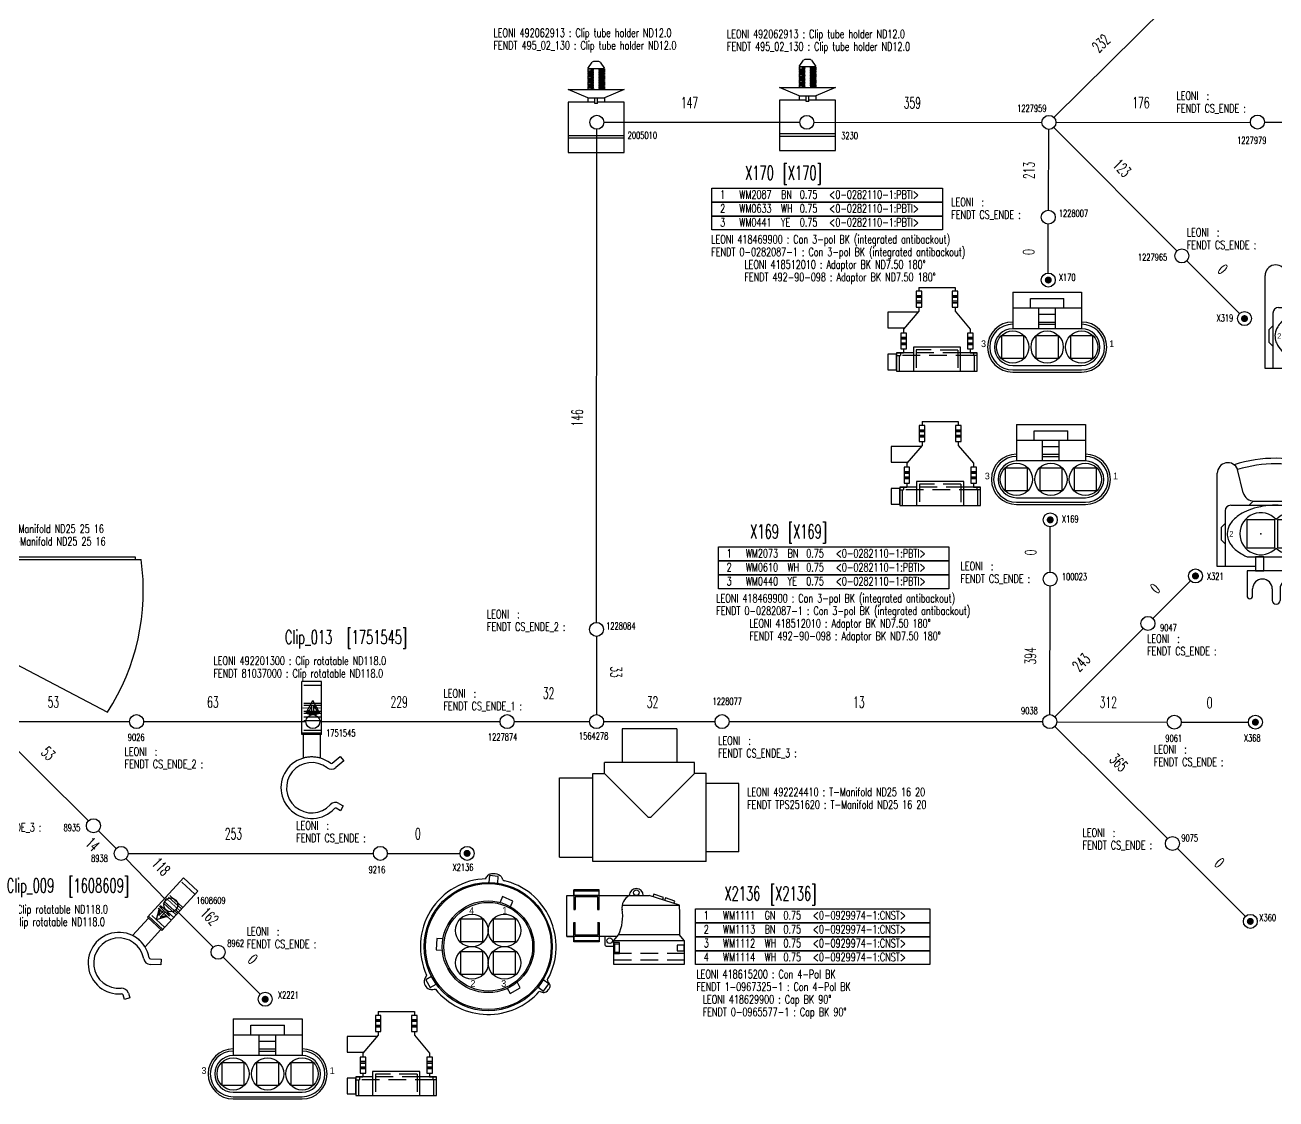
# Model space of a CAD drawing. Header units: millimetres. Extents: x -1 to 4489, y 0 to 1364.
# Drawn here: x 3757.2 to 4204.3, y 606.6 to 990.5 of the extents above; entities that cross this region are included whole.
import ezdxf

# ---------------------------------------------------------------- set-up
doc = ezdxf.new("R2010")
doc.units = ezdxf.units.MM
doc.linetypes.add('DOT', pattern=[0.25, 0, -0.25])
doc.linetypes.add('HIDDEN', pattern=[9.525, 6.35, -3.175])
for name, color, linetype in [('A_ACHSEN', 7, 'Continuous'), ('DEFAULT_2', 8, 'HIDDEN'), ('LAYER_0', 7, 'Continuous'), ('SELECTION', 7, 'Continuous'), ('SYMBOLS', 7, 'Continuous')]:
    doc.layers.add(name, color=color, linetype=linetype)
doc.styles.add('HS-BUNDLE-DIMENSION', font='ROMANS.SHX', dxfattribs={"width": 0.6, "height": 4})
doc.styles.add('HS-COMP-DESCRIPTION', font='ROMANS.SHX', dxfattribs={"width": 0.6, "height": 5})
doc.styles.add('HS-NODE', font='ROMANS.SHX', dxfattribs={"width": 0.7, "height": 2.5})
doc.styles.add('HS-PART-NO', font='ROMANS.SHX', dxfattribs={"width": 0.7, "height": 3})
doc.styles.add('HS-WIRE', font='ROMANS.SHX', dxfattribs={"width": 0.7, "height": 3})
doc.linetypes.add('NW_11_FHW_OPEN', pattern='A,0.0001,["=",Standard,S=0.4,R=0,X=0,Y=-0.2],-0.0001,["[]",Standard,S=0.3,R=0,X=-0.05,Y=-0.15],-0.2', length=0.2002)
doc.linetypes.add('NW_15_FHW_OPEN', pattern='A,0.0001,["=",Standard,S=0.4,R=0,X=0,Y=-0.2],-0.0001,["[]",Standard,S=0.3,R=0,X=-0.05,Y=-0.15],-0.2', length=0.2002)
doc.linetypes.add('NW_19_FHW_OPEN', pattern='A,0.0001,["=",Standard,S=0.4,R=0,X=0,Y=-0.2],-0.0001,["[]",Standard,S=0.3,R=0,X=-0.05,Y=-0.15],-0.2', length=0.2002)
doc.linetypes.add('NW_6_FHW_OPEN', pattern='A,0.0001,["=",Standard,S=0.4,R=0,X=0,Y=-0.2],-0.0001,["[]",Standard,S=0.3,R=0,X=-0.05,Y=-0.15],-0.2', length=0.2002)
doc.linetypes.add('NW_8_5_FHW_OPEN', pattern='A,0.0001,["=",Standard,S=0.4,R=0,X=0,Y=-0.2],-0.0001,["[]",Standard,S=0.3,R=0,X=-0.05,Y=-0.15],-0.2', length=0.2002)

# ---------------------------------------------------------------- blocks, each defined once
blk = doc.blocks.new('SYMBOL265')
at = {"color": 7}
for points in [[(-20.354, 23.703), (-20.354, -7.7)], [(-20.354, 23.703), (20.05, 23.703)], [(20.05, 23.703), (20.05, -7.7)], [(-32.054, 20.203), (-32.054, -4.2)], [(-32.054, 20.203), (-20.354, 20.203)], [(32.05, 22.203), (20.05, 22.203)], [(32.05, 22.203), (32.05, -6.201)], [(-0.86, 7.603), (-16.254, -7.7)], [(0.55, 7.603), (15.95, -7.7)], [(-32.054, -4.2), (-20.354, -4.2)], [(-20.354, -7.7), (-16.254, -7.7)], [(-16.254, -7.7), (-16.254, -11.7)], [(20.05, -7.7), (15.95, -7.7)], [(15.95, -7.7), (15.95, -11.7)], [(32.05, -6.201), (20.05, -6.201)], [(-16.254, -11.7), (15.95, -11.7)], [(-9.9, -23.7), (-9.9, -11.7)], [(9.6, -23.7), (9.6, -11.7)], [(-9.9, -23.7), (9.6, -23.7)]]:
    blk.add_lwpolyline(points, dxfattribs=at)
blk.add_arc((-0.15, 6.893), 1, 45.197, 134.8, dxfattribs=at)
blk = doc.blocks.new('492224410')
at = {"layer": 'SELECTION', "color": 7}
blk.add_blockref('SYMBOL265', (0.09, -8.08), dxfattribs=at)
blk = doc.blocks.new('492062913')
at = {"layer": 'SYMBOLS', "color": 7}
for points in [[(6.74, 28.11), (4.73, 27.96), (4.73, 27.69), (6.73, 27.89)], [(6.74, 27.65), (4.73, 27.51), (4.73, 27.24), (6.73, 27.44)], [(4.74, 28.71), (6.34, 31)], [(4.74, 28.71), (10.74, 28.71)], [(6.74, 28.57), (4.74, 28.42), (4.74, 28.15), (6.74, 28.35)], [(6.74, 27.2), (4.74, 27.05), (4.74, 26.78), (6.74, 26.98)], [(6.74, 28.57), (6.76, 28.71)], [(8.73, 31.21), (6.75, 31.21)], [(8.73, 28.57), (8.72, 28.71)], [(8.73, 28.57), (10.74, 28.42), (10.74, 28.15), (8.74, 28.35)], [(8.73, 27.2), (10.74, 27.05), (10.74, 26.78), (8.74, 26.98)], [(8.74, 28.11), (10.74, 27.96), (10.74, 27.69), (8.74, 27.89)], [(8.74, 27.65), (10.74, 27.51), (10.74, 27.24), (8.74, 27.44)], [(9.14, 31), (10.74, 28.71)], [(6.74, 26.74), (4.73, 26.6), (4.73, 26.32), (6.73, 26.52)], [(6.74, 26.29), (4.73, 26.14), (4.73, 25.87), (6.73, 26.07)], [(6.74, 25.39), (4.73, 25.24), (4.73, 24.97), (6.73, 25.17)], [(6.74, 24.93), (4.73, 24.79), (4.73, 24.52), (6.73, 24.72)], [(6.74, 24.02), (4.73, 23.88), (4.73, 23.6), (6.73, 23.8)], [(6.74, 23.57), (4.73, 23.42), (4.73, 23.15), (6.73, 23.35)], [(6.74, 22.69), (4.73, 22.54), (4.73, 22.27), (6.73, 22.47)], [(6.74, 25.85), (4.74, 25.7), (4.74, 25.43), (6.74, 25.63)], [(6.74, 24.48), (4.74, 24.33), (4.74, 24.06), (6.74, 24.26)], [(6.74, 23.14), (4.74, 23), (4.74, 22.72), (6.74, 22.92)], [(8.73, 25.85), (10.74, 25.7), (10.74, 25.43), (8.74, 25.63)], [(8.73, 24.48), (10.74, 24.33), (10.74, 24.06), (8.74, 24.26)], [(8.73, 23.14), (10.74, 23), (10.74, 22.72), (8.74, 22.92)], [(8.74, 26.74), (10.74, 26.6), (10.74, 26.32), (8.74, 26.52)], [(8.74, 26.29), (10.74, 26.14), (10.74, 25.87), (8.74, 26.07)], [(8.74, 25.39), (10.74, 25.24), (10.74, 24.97), (8.74, 25.17)], [(8.74, 24.93), (10.74, 24.79), (10.74, 24.52), (8.74, 24.72)], [(8.74, 24.02), (10.74, 23.88), (10.74, 23.6), (8.74, 23.8)], [(8.74, 23.57), (10.74, 23.42), (10.74, 23.15), (8.74, 23.35)], [(8.74, 22.69), (10.74, 22.54), (10.74, 22.27), (8.74, 22.47)], [(4.74, 18.21), (-2.26, 21.21), (17.74, 21.21), (10.74, 18.2)], [(6.74, 22.23), (4.73, 22.09), (4.73, 21.81), (6.73, 22.01)], [(6.74, 21.77), (4.74, 21.63), (4.74, 21.36), (6.74, 21.56)], [(4.74, 18.21), (4.74, 16.69)], [(4.74, 18.21), (10.74, 18.21)], [(6.74, 21.56), (6.74, 21.21)], [(8.24, 16.2), (8.24, 16.19), (7.24, 16.19), (7.24, 18.21)], [(8.24, 16.2), (8.24, 18.21)], [(8.73, 21.77), (10.74, 21.63), (10.74, 21.36), (8.74, 21.56)], [(8.74, 22.23), (10.74, 22.09), (10.74, 21.81), (8.74, 22.01)], [(8.74, 21.56), (8.74, 21.21)], [(10.74, 18.2), (10.74, 16.69)], [(7.24, 16.68), (-2.26, 16.68), (-2.26, -1.32), (17.74, -1.32), (17.74, 16.68), (8.24, 16.68)], [(-2.26, 4.77), (17.74, 4.77)], [(-2.26, 3.87), (17.74, 3.87)]]:
    blk.add_lwpolyline(points, dxfattribs=at)
for centre, radius, start, end in [((6.75, 30.71), 0.5, 90, 144.89), ((6.69, 27.77), 0.125, 288.84, 71.246), ((6.69, 27.32), 0.125, 288.84, 71.246), ((6.7, 28.23), 0.125, 288.84, 71.246), ((6.7, 26.86), 0.125, 288.84, 71.246), ((8.78, 28.23), 0.125, 108.75, 251.16), ((8.78, 27.77), 0.125, 108.75, 251.16), ((8.78, 27.32), 0.125, 108.75, 251.16), ((8.78, 26.86), 0.125, 108.75, 251.16), ((8.73, 30.71), 0.5, 34.903, 90), ((6.69, 26.41), 0.125, 288.84, 71.246), ((6.69, 25.95), 0.125, 288.84, 71.246), ((6.69, 25.05), 0.125, 288.84, 71.246), ((6.69, 24.6), 0.125, 288.84, 71.246), ((6.69, 23.69), 0.125, 288.84, 71.246), ((6.69, 23.23), 0.125, 288.84, 71.246), ((6.69, 22.35), 0.125, 288.84, 71.246), ((6.7, 25.51), 0.125, 288.84, 71.246), ((6.7, 24.14), 0.125, 288.84, 71.246), ((6.7, 22.81), 0.125, 288.84, 71.246), ((8.78, 26.41), 0.125, 108.75, 251.16), ((8.78, 25.95), 0.125, 108.75, 251.16), ((8.78, 25.51), 0.125, 108.75, 251.16), ((8.78, 25.05), 0.125, 108.75, 251.16), ((8.78, 24.6), 0.125, 108.75, 251.16), ((8.78, 24.14), 0.125, 108.75, 251.16), ((8.78, 23.69), 0.125, 108.75, 251.16), ((8.78, 23.23), 0.125, 108.75, 251.16), ((8.78, 22.81), 0.125, 108.75, 251.16), ((8.78, 22.35), 0.125, 108.75, 251.16), ((6.69, 21.89), 0.125, 288.84, 71.246), ((8.78, 21.89), 0.125, 108.75, 251.16)]:
    blk.add_arc(centre, radius, start, end, dxfattribs=at)
blk = doc.blocks.new('492228900A', base_point=(79.165, 101.64))
at = {"layer": 'LAYER_0', "color": 7}
for points in [[(61.799, 97.389), (51.299, 97.389), (51.299, 128.39), (53.449, 128.39)], [(53.449, 128.39), (53.449, 129.39), (116.45, 129.39), (116.45, 128.39)], [(53.449, 128.39), (116.45, 128.39)], [(116.45, 128.39), (118.6, 128.39)], [(61.799, 97.389), (106.6, 73.889)]]:
    blk.add_lwpolyline(points, dxfattribs=at)
blk.add_arc((38.97, 117.35), 80.39, 327.27, 7.8916, dxfattribs=at)
blk = doc.blocks.new('492228900')
at = {"layer": 'SYMBOLS', "color": 0}
blk.add_blockref('492228900A', (90.029, 82.973), dxfattribs=at)
blk = doc.blocks.new('418469900')
at = {"layer": 'LAYER_0', "color": 7}
for points in [[(-12.21, 28.55), (12.43, 28.55)], [(-12.21, 28.55), (-12.21, 15.47)], [(12.43, 28.55), (12.43, 15.47)], [(-12.21, 22.91), (12.43, 22.91)], [(-5.89, 22.91), (-5.89, 26.3)], [(-5.89, 26.3), (6.11, 26.3)], [(-2.85, 15.47), (-2.85, 22.91)], [(3.07, 15.47), (3.07, 22.91)], [(6.11, 22.91), (6.11, 26.3)], [(-2.85, 20.65), (3.07, 20.65)], [(12.43, 15.47), (-12.21, 15.47)], [(-2.85, 17.87), (3.07, 17.87)], [(-2.85, 17.07), (3.07, 17.07)], [(-16.21, 4.91), (-8.21, 4.91), (-8.21, 12.91), (-16.21, 12.91), (-16.21, 4.91)], [(-3.89, 4.91), (4.11, 4.91), (4.11, 12.91), (-3.89, 12.91), (-3.89, 4.91)], [(8.43, 4.91), (16.43, 4.91), (16.43, 12.91), (8.43, 12.91), (8.43, 4.91)], [(-12.21, 2.35), (12.43, 2.35)], [(-12.21, 0.75), (12.43, 0.75)], [(-12.21, -0.05), (12.43, -0.05)]]:
    blk.add_lwpolyline(points, dxfattribs=at)
for centre in [(-12.21, 8.91), (0.11, 8.91), (12.43, 8.91)]:
    blk.add_circle(centre, 5.76, dxfattribs=at)
for centre, radius, start, end in [((-12.21, 8.91), 8.96, 90, 180), ((-12.21, 8.91), 8.16, 90, 180), ((-12.21, 8.91), 6.56, 90, 180), ((12.43, 8.91), 8.96, 0, 90), ((12.43, 8.91), 8.16, 0, 90), ((12.43, 8.91), 6.56, 0, 90), ((-12.21, 8.91), 8.96, 180, 270), ((-12.21, 8.91), 8.16, 180, 270), ((-12.21, 8.91), 6.56, 180, 270), ((12.43, 8.91), 6.56, 270, 0), ((12.43, 8.91), 8.16, 270, 0), ((12.43, 8.91), 8.96, 270, 0)]:
    blk.add_arc(centre, radius, start, end, dxfattribs=at)
for s, p in [('3', (-23.52, 8.9)), ('1', (22.29, 8.9))]:
    blk.add_text(s, height=2.4, dxfattribs=at).set_placement(p)
blk = doc.blocks.new('418615200')
at = {"layer": 'LAYER_0', "color": 7}
for points in [[(-0.53, 48.41), (-0.24, 48.69), (0, 49.06), (0.26, 49.39), (0.52, 49.71), (0.81, 50), (1.19, 50.13), (1.47, 50.22), (1.77, 50.27), (2.07, 50.29), (2.38, 50.31), (2.69, 50.29), (2.99, 50.24), (3.61, 50.14), (4.21, 49.92), (4.72, 49.61), (4.89, 49.51), (5.03, 49.35), (5.14, 49.18), (5.25, 49), (5.34, 48.8), (5.44, 48.6), (5.53, 48.41), (5.62, 48.21), (5.74, 48.04), (5.86, 47.87), (6, 47.73), (6.18, 47.63)], [(0.93, 49.53), (0.72, 47.13), (3.9, 46.85), (4.11, 49.25), (0.93, 49.53)], [(8.51, 38.43), (9.35, 40.4), (5.55, 42.01), (4.72, 40.04)], [(-9.39, 25.97), (-1.39, 25.97), (-1.39, 33.97), (-9.39, 33.97), (-9.39, 25.97)], [(2.29, 25.94), (10.29, 25.94), (10.29, 33.94), (2.29, 33.94), (2.29, 25.94)], [(-15.71, 26.99), (-17.83, 27.1), (-18.05, 22.99), (-15.91, 22.88)], [(-9.37, 14.34), (-1.38, 14.34), (-1.38, 22.34), (-9.37, 22.34), (-9.37, 14.34)], [(2.23, 14.32), (10.23, 14.32), (10.23, 22.32), (2.23, 22.32), (2.23, 14.32)], [(-21.53, 13.99), (-21.67, 13.6), (-21.9, 13.23), (-22.09, 12.84), (-22.28, 12.46), (-22.43, 12.08), (-22.4, 11.66), (-22.37, 11.2), (-22.23, 10.71), (-22, 10.28), (-21.77, 9.84), (-21.45, 9.46), (-21.06, 9.2), (-20.87, 9.07), (-20.66, 8.99), (-20.44, 8.94), (-20.22, 8.9), (-19.98, 8.88), (-19.75, 8.88), (-19.27, 8.88), (-18.78, 8.93), (-18.32, 8.91)], [(-19.73, 13.46), (-21.82, 12.26), (-20.23, 9.5), (-18.14, 10.7), (-19.73, 13.46)], [(7.3, 9.31), (8.34, 7.44), (11.94, 9.44), (10.91, 11.31)], [(18.32, 9.64), (20.29, 8.26), (22.12, 10.87), (20.14, 12.25), (18.32, 9.64)], [(18.71, 8.17), (19.07, 8.11), (19.43, 7.97), (19.78, 7.87), (20.14, 7.77), (20.49, 7.71), (20.82, 7.83), (21.26, 7.99), (21.66, 8.3), (21.98, 8.67), (22.3, 9.04), (22.53, 9.49), (22.63, 9.94), (22.68, 10.17), (22.62, 10.41), (22.51, 10.65), (22.4, 10.89), (22.24, 11.12), (22.1, 11.36), (21.95, 11.59), (21.82, 11.82), (21.76, 12.04), (21.69, 12.26), (21.7, 12.46), (21.85, 12.65)]]:
    blk.add_lwpolyline(points, dxfattribs=at)
for centre, radius in [((0.5, 24.15), 22.9), ((0.55, 24.2), 22.49), ((0.45, 24.1), 16.39), ((0.52, 24.1), 15.86), ((-5.38, 29.91), 5.83), ((6.33, 29.92), 5.83), ((-5.31, 18.34), 5.83), ((6.31, 18.31), 5.83)]:
    blk.add_circle(centre, radius, dxfattribs=at)
for centre, radius, start, end in [((0.48, 24.18), 24.24, 91.571, 204.83), ((0.55, 24.17), 24.22, 331.52, 77.384), ((0.53, 24.11), 24.21, 218.82, 318.78)]:
    blk.add_arc(centre, radius, start, end, dxfattribs=at)
for s, p in [('4', (-6.31, 35.85)), ('1', (5.51, 35.94)), ('2', (-5.86, 9.79)), ('3', (5.15, 9.75))]:
    blk.add_text(s, height=2.4, dxfattribs=at).set_placement(p)
blk = doc.blocks.new('TIMERS2_9', base_point=(260.21, 41.255))
at = {"layer": 'LAYER_0', "color": 7}
for points in [[(248.46, 55.054), (246.4, 63.327)], [(271.96, 55.054), (274.13, 63.751)], [(252.81, 28.694), (239.17, 28.694), (239.17, 61.974)], [(281.25, 61.974), (281.25, 28.694), (267.61, 28.694)], [(277.71, 40.358), (277.67, 41.007), (277.57, 41.634), (277.41, 42.236), (277.19, 42.814), (276.93, 43.365), (276.62, 43.891), (276.28, 44.389), (275.91, 44.862), (275.51, 45.309), (275.09, 45.73), (274.64, 46.126), (274.18, 46.498), (273.71, 46.847), (273.23, 47.174), (272.74, 47.478), (272.25, 47.761), (271.76, 48.025), (270.75, 48.504), (269.75, 48.912), (268.78, 49.256), (267.83, 49.545), (266.91, 49.785), (266.03, 49.981), (265.2, 50.14), (264.4, 50.267), (263.64, 50.366), (262.21, 50.497), (260.94, 50.555), (259.83, 50.561), (258.85, 50.533), (258.01, 50.483), (256.54, 50.336), (255.45, 50.179), (254.65, 50.035), (253.47, 49.777), (252.33, 49.471), (251.35, 49.16), (250.44, 48.824), (249.59, 48.469), (248.8, 48.097), (248.08, 47.712), (247.41, 47.317), (246.8, 46.914), (246.25, 46.507), (245.74, 46.098), (245.29, 45.687), (244.88, 45.278), (244.52, 44.872), (244.2, 44.469), (243.91, 44.072), (243.67, 43.681), (243.45, 43.297), (243.27, 42.92), (243.12, 42.552), (243, 42.192), (242.9, 41.842), (242.77, 41.157), (242.71, 40.512), (242.73, 39.907), (242.8, 39.341), (242.91, 38.813), (243.06, 38.322), (243.24, 37.866), (243.44, 37.443), (243.66, 37.052), (243.88, 36.689), (244.12, 36.355), (244.61, 35.741), (245.09, 35.22), (245.56, 34.779), (246, 34.405), (246.41, 34.087), (247.17, 33.553), (247.78, 33.174), (248.26, 32.901), (249.02, 32.514), (249.81, 32.152)], [(243.98, 50.564), (276.43, 50.564)], [(252.02, 52.022), (250.56, 50.564)], [(252.02, 52.022), (268.08, 52.022)], [(268.4, 52.022), (269.85, 50.564)], [(241.98, 48.564), (241.98, 28.694)], [(249.71, 35.358), (259.71, 35.358), (259.71, 45.358), (249.71, 45.358), (249.71, 35.358)], [(260.71, 35.358), (270.71, 35.358), (270.71, 45.358), (260.71, 45.358), (260.71, 35.358)], [(278.43, 48.564), (278.43, 28.694)], [(241.98, 44.003), (240.53, 42.545), (240.53, 38.171), (241.98, 36.713)], [(270.61, 32.152), (271.41, 32.52), (272.09, 32.864), (272.65, 33.181), (273.12, 33.47), (273.9, 34.001), (274.44, 34.42), (274.82, 34.743), (275.35, 35.244), (275.83, 35.763), (276.26, 36.302), (276.6, 36.786), (276.86, 37.216), (277.05, 37.598), (277.21, 37.936), (277.42, 38.534), (277.55, 38.987), (277.67, 39.671), (277.71, 40.358)], [(278.43, 36.713), (279.89, 38.171), (279.89, 42.545), (278.43, 44.003)], [(249.81, 32.152), (270.61, 32.152)], [(252.81, 27.152), (255.81, 27.152), (255.81, 32.152), (252.81, 32.152), (252.81, 27.152)], [(264.61, 27.152), (267.61, 27.152), (267.61, 32.152), (264.61, 32.152), (264.61, 27.152)], [(270.61, 18.152), (270.61, 27.152), (249.81, 27.152), (249.81, 18.152)], [(251.81, 18.152), (251.81, 20.652)], [(258.81, 20.652), (258.81, 16.555)], [(261.61, 20.652), (261.61, 16.555)], [(268.61, 18.152), (268.61, 20.652)]]:
    blk.add_lwpolyline(points, dxfattribs=at)
for centre, radius, start, end in [((260.21, 17.358), 50, 72.375, 107.5), ((242.95, 61.974), 3.784, 21.344, 180), ((260.21, 17.358), 48, 73.375, 106.72), ((277.47, 61.974), 3.784, 0, 152), ((252.34, 56.022), 4, 194, 270), ((268.08, 56.022), 4, 270, 346), ((243.98, 48.564), 2, 90, 180), ((276.43, 48.564), 2, 0, 90), ((254.71, 40.358), 7.5, 42.844, 317.16), ((265.71, 40.358), 7.5, 222.84, 137.16), ((255.31, 20.652), 3.5, 0, 180), ((265.11, 20.652), 3.5, 0, 180), ((250.81, 18.152), 1, 180, 0), ((269.61, 18.152), 1, 180, 0), ((260.21, 16.555), 1.403, 180, 0)]:
    blk.add_arc(centre, radius, start, end, dxfattribs=at)
for p in [(254.71, 40.358), (265.71, 40.358)]:
    blk.add_point(p, dxfattribs=at)
at = {"layer": 'LAYER_0', "color": 7, "width": 0.83324}
for s, p in [('2', (243.49, 39.358)), ('1', (275.49, 39.358))]:
    blk.add_text(s, height=2, dxfattribs=at).set_placement(p)
blk = doc.blocks.new('418496900')
at = {"layer": 'LAYER_0', "color": 7}
blk.add_blockref('TIMERS2_9', (5.5, 5.897), dxfattribs=at)
blk = doc.blocks.new('418512010')
at = {"layer": 'LAYER_0', "color": 7}
for points in [[(131.32, 145.17), (131.32, 147.67)], [(131.32, 124.8), (131.32, 118.83), (137.9, 118.83), (137.9, 147.67), (131.32, 147.67), (131.32, 141.68)], [(137.9, 146.67), (137.9, 147.67)], [(116.4, 139.72), (122.82, 145.17)], [(122.82, 145.17), (124.22, 145.17)], [(124.22, 144.17), (129.92, 144.17), (129.92, 146.17), (124.22, 146.17), (124.22, 144.17)], [(124.22, 144.17), (125.84, 144.17), (125.84, 146.17), (124.22, 146.17), (124.22, 144.17)], [(125.84, 144.17), (126.34, 144.17), (126.34, 146.17), (125.84, 146.17), (125.84, 144.17)], [(127.8, 144.17), (128.3, 144.17), (128.3, 146.17), (127.8, 146.17), (127.8, 144.17)], [(128.3, 144.17), (129.92, 144.17), (129.92, 146.17), (128.3, 146.17), (128.3, 144.17)], [(129.92, 145.17), (131.32, 145.17)], [(107.9, 126.78), (107.9, 139.72)], [(107.9, 139.72), (109.3, 139.72)], [(109.3, 138.72), (115, 138.72), (115, 140.72), (109.3, 140.72), (109.3, 138.72)], [(109.3, 138.72), (110.92, 138.72), (110.92, 140.72), (109.3, 140.72), (109.3, 138.72)], [(110.92, 138.72), (111.42, 138.72), (111.42, 140.72), (110.92, 140.72), (110.92, 138.72)], [(112.88, 138.72), (113.38, 138.72), (113.38, 140.72), (112.88, 140.72), (112.88, 138.72)], [(113.38, 138.72), (115, 138.72), (115, 140.72), (113.38, 140.72), (113.38, 138.72)], [(115, 139.72), (116.4, 139.72)], [(129.3, 124.81), (137.9, 124.81), (137.9, 141.69), (129.3, 141.69), (129.3, 124.81)], [(107.9, 126.78), (109.3, 126.78)], [(109.3, 125.78), (115, 125.78), (115, 127.78), (109.3, 127.78), (109.3, 125.78)], [(109.3, 125.78), (110.92, 125.78), (110.92, 127.78), (109.3, 127.78), (109.3, 125.78)], [(110.92, 125.78), (111.42, 125.78), (111.42, 127.78), (110.92, 127.78), (110.92, 125.78)], [(112.88, 125.78), (113.38, 125.78), (113.38, 127.78), (112.88, 127.78), (112.88, 125.78)], [(113.38, 125.78), (115, 125.78), (115, 127.78), (113.38, 127.78), (113.38, 125.78)], [(115, 126.78), (116.4, 126.78)], [(116.4, 126.78), (122.82, 121.33)], [(116.81, 126.43), (116.81, 115.68)], [(122.41, 115.68), (122.41, 121.68)], [(122.82, 121.33), (124.22, 121.33)], [(124.22, 120.33), (129.92, 120.33), (129.92, 122.33), (124.22, 122.33), (124.22, 120.33)], [(124.22, 120.33), (125.84, 120.33), (125.84, 122.33), (124.22, 122.33), (124.22, 120.33)], [(125.84, 120.33), (126.34, 120.33), (126.34, 122.33), (125.84, 122.33), (125.84, 120.33)], [(127.8, 120.33), (128.3, 120.33), (128.3, 122.33), (127.8, 122.33), (127.8, 120.33)], [(128.3, 120.33), (129.92, 120.33), (129.92, 122.33), (128.3, 122.33), (128.3, 120.33)], [(129.92, 121.33), (131.32, 121.33)], [(131.32, 118.83), (131.32, 121.33)], [(137.4, 115.68), (137.4, 118.83), (131.8, 118.83), (131.8, 115.68)], [(137.9, 118.83), (137.9, 119.83)], [(116.81, 115.68), (122.41, 115.68)], [(131.8, 115.68), (137.4, 115.68)]]:
    blk.add_lwpolyline(points, dxfattribs=at)
at = {"layer": 'LAYER_0', "color": 7, "linetype": 'HIDDEN'}
for points in [[(132.32, 147.67), (132.32, 146.33)], [(137.9, 146.67), (137.9, 147.67)], [(131.32, 146.33), (132.32, 146.33)], [(137.9, 146.67), (132.32, 146.67)], [(132.32, 146.33), (132.32, 120.16)], [(130.3, 140.68), (130.29, 125.8)], [(130.3, 140.68), (137.89, 140.68)], [(131.32, 141.68), (131.32, 124.8)], [(130.29, 125.8), (137.89, 125.8)], [(131.32, 120.16), (132.32, 120.16)], [(132.32, 118.82), (132.32, 120.16)], [(137.9, 119.83), (132.32, 119.83)]]:
    blk.add_lwpolyline(points, dxfattribs=at)
blk = doc.blocks.new('418629900')
at = {"layer": 'LAYER_0', "color": 7}
for points in [[(77.71, 49.634), (74.22, 38.764)], [(77.71, 49.234), (77.71, 49.634)], [(79.105, 49.614), (77.71, 49.614)], [(77.71, 29.169), (77.71, 49.372)], [(79.205, 49.614), (88.21, 49.614), (88.21, 27.914)], [(90.311, 51.364), (88.21, 49.614)], [(98.794, 26.165), (90.311, 26.165), (90.311, 51.364), (98.811, 51.364)], [(91.988, 51.365), (91.988, 48.865), (93.988, 48.865), (93.988, 51.365), (91.988, 51.365)], [(98.811, 51.364), (98.811, 26.165), (98.794, 26.165)], [(77.119, 47.645), (76.254, 47.983), (75.088, 44.597), (75.953, 44.258)], [(75.787, 43.574), (74.922, 43.912), (73.755, 40.525), (74.621, 40.187)], [(74.22, 27.914), (74.22, 38.764)], [(74.219, 20.914), (74.219, 27.914)], [(88.819, 27.414), (88.819, 9.367), (74.219, 9.367), (74.219, 11.884)], [(90.311, 26.165), (88.21, 27.914)], [(90.962, 28.165), (90.962, 26.166), (94.962, 26.166), (94.962, 28.165), (90.962, 28.165)], [(94.456, 26.586), (91.515, 26.586), (91.515, 28.152)], [(94.456, 26.586), (94.456, 28.16)], [(92.031, 23.15), (88.823, 23.15)], [(92.423, 26.15), (92.423, 23.509)], [(98.701, 26.158), (97.201, 26.158)], [(74.234, 20.916), (72.227, 20.916), (72.227, 11.922), (74.234, 11.916)], [(72.635, 20.921), (72.635, 11.922)], [(79.222, 20.392), (79.222, 20.916), (74.222, 20.916), (74.222, 11.916), (79.222, 11.916), (79.222, 12.376)], [(79.239, 20.416), (74.701, 20.416), (74.701, 12.417), (79.205, 12.417)], [(83.799, 20.416), (88.336, 20.416), (88.336, 12.417), (83.832, 12.417)], [(83.816, 20.392), (83.816, 20.916), (88.816, 20.916), (88.816, 11.916), (83.816, 11.916), (83.816, 12.376)], [(88.816, 20.916), (90.823, 20.916), (90.823, 11.922), (88.816, 11.916)], [(90.415, 20.921), (90.415, 11.922)], [(74.231, 11.916), (72.231, 11.916)], [(74.219, 9.384), (74.219, 11.884)], [(88.819, 11.916), (90.819, 11.916)], [(88.819, 9.367), (88.819, 11.867)]]:
    blk.add_lwpolyline(points, dxfattribs=at)
at = {"layer": 'LAYER_0', "color": 7, "linetype": 'HIDDEN'}
for points in [[(94.794, 26.165), (94.794, 51.276)], [(97.201, 26.158), (97.201, 51.37)]]:
    blk.add_lwpolyline(points, dxfattribs=at)
at = {"layer": 'LAYER_0', "color": 7}
for centre in [(73.218, 34.223), (90.36, 24.714)]:
    blk.add_circle(centre, 1, dxfattribs=at)
for centre, radius, start, end in [((74.241, 34.223), 2.5, 90, 270), ((78.625, 34.085), 5, 208.64, 278.51), ((81.801, 14.352), 15, 64.674, 100.31), ((91.567, 24.028), 1, 297.64, 328.75)]:
    blk.add_arc(centre, radius, start, end, dxfattribs=at)
blk = doc.blocks.new('A$C3B52033C')
at = {"color": 7, "linetype": 'Continuous'}
for p, q in [((7.5, 30), (7.5, 49)), ((14.5, 49), (7.5, 49)), ((14.5, 30), (14.5, 49)), ((14.5, 30.49), (7.5, 30.49)), ((14.5, 30), (7.5, 30)), ((18.31, 19.75), (21.2, 22.17)), ((22.49, 20.64), (19.6, 18.22)), ((21.2, 22.17), (22.49, 20.64)), ((20.72, 5.39), (22.26, 4.5)), ((22.26, 4.5), (21.26, 2.77)), ((21.26, 2.77), (19.72, 3.66))]:
    blk.add_line(p, q, dxfattribs=at)
for centre, radius, start, end in [((11, 11), 11, 52.5559, 317.4441), ((11, 11), 9, 52.5559, 317.4441), ((17.99, 20.13), 2.5, 232.5559, 310), ((17.99, 20.13), 0.5, 232.5559, 310), ((19.47, 3.22), 2.5, 60, 137.4441), ((19.47, 3.22), 0.5, 60, 137.4441)]:
    blk.add_arc(centre, radius, start, end, dxfattribs=at)
at = {"layer": 'A_ACHSEN', "color": 7, "linetype": 'Continuous'}
for p, q in [((8, 30), (8, 21.58)), ((14, 30), (14, 21.58))]:
    blk.add_line(p, q, dxfattribs=at)
at = {"layer": 'A_ACHSEN', "color": 8, "linetype": 'HIDDEN'}
blk.add_arc((11, 11), 11, 74.1734, 105.8266, dxfattribs=at)
at = {"layer": 'DEFAULT_2', "color": 8, "linetype": 'HIDDEN'}
for p, q in [((14.5, 47.5), (7.5, 47.5)), ((14.5, 41.08), (7.5, 41.08)), ((14.5, 40.39), (7.5, 40.39)), ((14.5, 38.2), (7.5, 38.2)), ((14.5, 37.52), (7.5, 37.52)), ((14.5, 36.25), (7.5, 36.25)), ((14.5, 34.96), (7.5, 34.96)), ((14.5, 31.5), (7.5, 31.5))]:
    blk.add_line(p, q, dxfattribs=at)
at = {"layer": 'DEFAULT_2', "color": 8, "linetype": 'DOT'}
blk.add_line((7.5, 39.5), (14.5, 39.5), dxfattribs=at)

msp = doc.modelspace()

# ---------------------------------------------------------------- linework, layer by layer
at = {"color": 7, "linetype": 'NW_6_FHW_OPEN', "ltscale": 8}
for points in [[(4124.94, 957.45), (4174.76, 1006.77)], [(4122.95, 924.33), (4123.15, 953.2)], [(4124.93, 953.92), (4168.89, 909.74)], [(4125.67, 955.7), (4195.18, 955.82)], [(4123.45, 743.98), (4123.6, 789.95)], [(4125.21, 743.25), (4156.78, 774.83)], [(4125.22, 739.72), (4165.52, 699.7)], [(4125.95, 741.47), (4165.47, 741.29)], [(3793.31, 692.58), (3807.6, 677.75)], [(3811.11, 674.19), (3824.46, 660.83)]]:
    msp.add_lwpolyline(points, dxfattribs=at)
at = {"color": 7, "linetype": 'NW_11_FHW_OPEN', "ltscale": 8}
for points in [[(3961.47, 776.98), (3961.59, 953.23)], [(3964.09, 955.73), (4034.15, 955.72)], [(4039.15, 955.72), (4120.67, 955.7)], [(3783.44, 702.51), (3789.8, 696.14)]]:
    msp.add_lwpolyline(points, dxfattribs=at)
at = {"color": 7, "ltscale": 8}
for points in [[(4200.18, 955.82), (4223.39, 955.76)], [(4122.93, 901.85), (4122.93, 919.33)], [(4172.42, 906.2), (4191.29, 887.33)], [(4123.61, 794.95), (4123.63, 811.12)], [(4160.32, 778.37), (4173.76, 791.79)], [(3961.47, 771.98), (3961.5, 743.99)], [(3745.88, 739.73), (3779.9, 706.04)], [(3746.6, 741.49), (3794.6, 741.49)], [(3932, 741.49), (3959, 741.49)], [(3964, 741.49), (4003.83, 741.48)], [(4170.47, 741.28), (4194.44, 741.28)], [(3886.71, 694.4), (3912.71, 694.4)], [(4169.06, 696.17), (4193.37, 671.86)], [(3828, 657.3), (3841.29, 644.01)]]:
    msp.add_lwpolyline(points, dxfattribs=at)
at = {"color": 7, "linetype": 'Continuous'}
for points in [[(4002.72, 927.21), (4002.72, 932.19), (4085.12, 932.19), (4085.12, 927.21), (4002.72, 927.21)], [(4002.72, 922.23), (4002.72, 927.21), (4085.12, 927.21), (4085.12, 922.23), (4002.72, 922.23)], [(4002.72, 917.25), (4002.72, 922.23), (4085.12, 922.23), (4085.12, 917.25), (4002.72, 917.25)], [(4005.04, 798.95), (4005.04, 803.93), (4087.44, 803.93), (4087.44, 798.95), (4005.04, 798.95)], [(4005.04, 793.97), (4005.04, 798.95), (4087.44, 798.95), (4087.44, 793.97), (4005.04, 793.97)], [(4005.04, 788.99), (4005.04, 793.97), (4087.44, 793.97), (4087.44, 788.99), (4005.04, 788.99)], [(3996.87, 669.56), (3996.87, 674.54), (4080.57, 674.54), (4080.57, 669.56), (3996.87, 669.56)], [(3996.87, 664.58), (3996.87, 669.56), (4080.57, 669.56), (4080.57, 664.58), (3996.87, 664.58)], [(3996.87, 659.6), (3996.87, 664.58), (4080.57, 664.58), (4080.57, 659.6), (3996.87, 659.6)], [(3996.87, 654.62), (3996.87, 659.6), (4080.57, 659.6), (4080.57, 654.62), (3996.87, 654.62)]]:
    msp.add_lwpolyline(points, dxfattribs=at)
for points in [[(4122.31, 899.35, 1.25, 1.25, 1), (4123.56, 899.35, 1.25, 1.25, 1)], [(4192.43, 885.56, 1.25, 1.25, 1), (4193.68, 885.56, 1.25, 1.25, 1)], [(4123.01, 813.62, 1.25, 1.25, 1), (4124.26, 813.62, 1.25, 1.25, 1)], [(4174.9, 793.56, 1.25, 1.25, 1), (4176.15, 793.56, 1.25, 1.25, 1)], [(4196.32, 741.28, 1.25, 1.25, 1), (4197.57, 741.28, 1.25, 1.25, 1)], [(3914.59, 694.4, 1.25, 1.25, 1), (3915.84, 694.4, 1.25, 1.25, 1)], [(4194.51, 670.09, 1.25, 1.25, 1), (4195.76, 670.09, 1.25, 1.25, 1)], [(3842.43, 642.24, 1.25, 1.25, 1), (3843.68, 642.24, 1.25, 1.25, 1)]]:
    msp.add_lwpolyline(points, format="xyseb", close=True, dxfattribs=at)
at = {"color": 5, "linetype": 'Continuous'}
for points in [[(3859.73, 744.74), (3859.73, 747.24), (3858.73, 745.36), (3858.1, 745.36), (3860.1, 748.99)], [(3860.48, 744.74), (3860.48, 747.24), (3861.48, 745.36), (3862.1, 745.36), (3860.1, 748.99)], [(3857.6, 744.74), (3862.6, 744.74)], [(3808.81, 671.89), (3805.27, 675.43)], [(3806.78, 673.92), (3805.01, 672.15), (3805.63, 674.19), (3805.19, 674.63), (3804.04, 670.65)], [(3807.31, 673.39), (3805.54, 671.62), (3807.57, 672.24), (3808.01, 671.8), (3804.04, 670.65)]]:
    msp.add_lwpolyline(points, dxfattribs=at)
at = {"color": 7, "linetype": 'NW_19_FHW_OPEN', "ltscale": 8}
for points in [[(3799.6, 741.49), (3857.6, 741.49)], [(3862.6, 741.49), (3927, 741.49)]]:
    msp.add_lwpolyline(points, dxfattribs=at)
at = {"color": 7, "linetype": 'NW_15_FHW_OPEN', "ltscale": 8}
msp.add_lwpolyline([(4008.83, 741.48), (4120.95, 741.48)], dxfattribs=at)
at = {"color": 7, "linetype": 'NW_8_5_FHW_OPEN', "ltscale": 8}
msp.add_lwpolyline([(3794.07, 694.38), (3881.71, 694.4)], dxfattribs=at)
at = {"color": 7, "linetype": 'Continuous'}
for centre in [(3961.59, 955.73), (4036.65, 955.72), (4123.17, 955.7), (4197.68, 955.82), (4122.93, 921.83), (4170.65, 907.96), (4122.93, 899.35), (4193.06, 885.56), (4123.63, 813.62), (4175.53, 793.56), (4123.6, 792.45), (4158.55, 776.6), (3961.47, 774.48), (3797.1, 741.49), (3860.1, 741.49), (3929.5, 741.49), (3961.5, 741.49), (4006.33, 741.48), (4123.45, 741.48), (4167.97, 741.28), (4196.94, 741.28), (3781.67, 704.28), (4167.29, 697.94), (3791.57, 694.38), (3884.21, 694.4), (3915.21, 694.4), (3809.34, 675.96), (4195.14, 670.09), (3826.23, 659.06), (3843.06, 642.24)]:
    msp.add_circle(centre, 2.5, dxfattribs=at)
at = {"color": 5, "linetype": 'Continuous'}
for centre, start, end in [((3860.1, 748.53), 236.6015, 303.3985), ((3804.36, 670.98), 11.6015, 78.3985)]:
    msp.add_arc(centre, 4.54, start, end, dxfattribs=at)

# ---------------------------------------------------------------- block references
for name, p in [('492062913', (3953.6, 946.25)), ('492062913', (4029.16, 946.96)), ('418496900', (4215.95, 874.33)), ('418469900', (4122.42, 866.47)), ('418469900', (4123.76, 819.19)), ('418496900', (4198.87, 803.64)), ('492228900', (3669.27, 689.68)), ('A$C3B52033C', (3848.69, 706.87)), ('418615200', (3922.27, 636.91)), ('418469900', (3843.81, 606.65))]:
    msp.add_blockref(name, p)
for name, p, rotation in [('418512010', (3949.9, 1004.63), 270), ('418512010', (3951.05, 956.65), 270), ('492224410', (3980.34, 707.12), 180.0000198478428), ('A$C3B52033C', (3775.24, 654.45), 317.6257071168955), ('418629900', (3941.47, 753.54), 270), ('418512010', (3756.65, 745.78), 270)]:
    msp.add_blockref(name, p, dxfattribs=dict(rotation=rotation))

# ---------------------------------------------------------------- texts
at = {"color": 200, "linetype": 'Continuous', "style": 'HS-PART-NO', "width": 0.7}
for s, p in [('LEONI 492062913 : Clip tube holder ND12.0', (3924.62, 986.22)), ('LEONI 492062913 : Clip tube holder ND12.0', (4008.09, 985.82)), ('FENDT 495_02_130 : Clip tube holder ND12.0', (3924.62, 981.72)), ('FENDT 495_02_130 : Clip tube holder ND12.0', (4008.09, 981.32)), ('LEONI  :', (4168.71, 963.72)), ('FENDT CS_ENDE :', (4168.71, 959.22)), ('LEONI  :', (4088.23, 925.74)), ('FENDT CS_ENDE :', (4088.23, 921.24)), ('LEONI  :', (4172.41, 914.9)), ('LEONI 418469900 : Con 3-pol BK (integrated antibackout)', (4002.46, 912.4)), ('FENDT CS_ENDE :', (4172.41, 910.4)), ('FENDT 0-0282087-1 : Con 3-pol BK (integrated antibackout)', (4002.46, 907.9)), ('LEONI 418512010 : Adaptor BK ND7.50 180°', (4014.31, 903.4)), ('FENDT 492-90-098 : Adaptor BK ND7.50 180°', (4014.31, 898.9)), ('LEONI 492228900 : Y-Manifold ND25 25 16', (3721.59, 808.92)), ('FENDT YPS252516 : Y-Manifold ND25 25 16', (3721.59, 804.42)), ('LEONI  :', (4091.6, 795.58)), ('FENDT CS_ENDE :', (4091.6, 791.08)), ('LEONI 418469900 : Con 3-pol BK (integrated antibackout)', (4004.25, 784.11)), ('FENDT 0-0282087-1 : Con 3-pol BK (integrated antibackout)', (4004.25, 779.61)), ('LEONI  :', (3922.28, 778.4)), ('LEONI 418512010 : Adaptor BK ND7.50 180°', (4016.1, 775.11)), ('FENDT CS_ENDE_2 :', (3922.28, 773.9)), ('FENDT 492-90-098 : Adaptor BK ND7.50 180°', (4016.1, 770.61)), ('LEONI  :', (4158.23, 769.69)), ('LEONI 492201300 : Clip rotatable ND118.0', (3824.55, 761.74)), ('FENDT CS_ENDE :', (4158.23, 765.19)), ('FENDT 81037000 : Clip rotatable ND118.0', (3824.55, 757.24)), ('LEONI  :', (3906.76, 750.06)), ('FENDT CS_ENDE_1 :', (3906.76, 745.56)), ('LEONI  :', (4004.93, 733.22)), ('LEONI  :', (3792.8, 729.3)), ('FENDT CS_ENDE_3 :', (4004.93, 728.72)), ('LEONI  :', (4160.7, 730.1)), ('FENDT CS_ENDE_2 :', (3792.8, 724.8)), ('FENDT CS_ENDE :', (4160.7, 725.6)), ('LEONI 492224410 : T-Manifold ND25 16 20', (4015.29, 714.85)), ('FENDT TPS251620 : T-Manifold ND25 16 20', (4015.29, 710.35)), ('FENDT CS_ENDE_3 :', (3734.97, 702.19)), ('LEONI  :', (3854.16, 702.85)), ('LEONI  :', (4135.18, 700.32)), ('FENDT CS_ENDE :', (3854.16, 698.35)), ('FENDT CS_ENDE :', (4135.18, 695.82)), ('LEONI 492201300 : Clip rotatable ND118.0', (3725.13, 672.92)), ('FENDT 81037000 : Clip rotatable ND118.0', (3725.13, 668.42)), ('LEONI  :', (3836.45, 665)), ('FENDT CS_ENDE :', (3836.45, 660.5)), ('LEONI 418615200 : Con 4-Pol BK', (3997.16, 649.71)), ('FENDT 1-0967325-1 : Con 4-Pol BK', (3997.16, 645.21)), ('LEONI 418629900 : Cap BK 90°', (3999.41, 640.71)), ('FENDT 0-0965577-1 : Cap BK 90°', (3999.41, 636.21))]:
    msp.add_text(s, height=3, dxfattribs=at).set_placement(p)
at = {"color": 1, "linetype": 'Continuous', "ltscale": 8, "style": 'HS-BUNDLE-DIMENSION', "width": 0.6}
for s, rotation, p in [('232', 44.7087, (4141, 980.38)), ('147', 359.9914, (3991.62, 960.73)), ('359', 359.9819, (4071.26, 960.71)), ('176', 0.0986, (4152.97, 960.75)), ('213', 89.6007, (4118.02, 935.41)), ('123', 314.8531, (4145.71, 940.13)), ('0', 90, (4117.93, 908.34)), ('0', 314.9987, (4183.15, 902.54)), ('146', 89.961, (3956.52, 846.98)), ('0', 89.9154, (4118.62, 800.93)), ('0', 44.9693, (4161.81, 786.92)), ('394', 89.8228, (4118.51, 761.88)), ('243', 45.0149, (4133.95, 759.06)), ('33', 270.0616, (3966.48, 761.29)), ('32', 359.9895, (3979.44, 746.48)), ('312', 359.7425, (4141.28, 746.4)), ('53', 315.2759, (3762.65, 730.15)), ('365', 315.2025, (4144.51, 727.61)), ('253', 0.0152, (3828.63, 699.39)), ('14', 315, (3778.47, 697.7)), ('118', 313.964, (3802.28, 690.48)), ('0', 315, (4181.97, 690.34)), ('162', 315, (3819.63, 672.65)), ('0', 315, (3836.5, 655.87))]:
    msp.add_text(s, height=4, rotation=rotation, dxfattribs=at).set_placement(p)
at = {"color": 5, "linetype": 'Continuous'}
for s, height, style, width, p in [('1227959', 2.5, 'HS-NODE', 0.7, (4111.8, 959.45)), ('2005010', 2.5, 'HS-NODE', 0.7, (3972.6, 949.79)), ('3230', 2.5, 'HS-NODE', 0.7, (4048.93, 949.67)), ('1227979', 2.5, 'HS-NODE', 0.7, (4190.41, 948.07)), (' [X170]', 5, 'HS-COMP-DESCRIPTION', 0.6, (4025.98, 935.19)), ('1228007', 2.5, 'HS-NODE', 0.7, (4126.68, 921.92)), ('1227965', 2.5, 'HS-NODE', 0.7, (4154.96, 906.27)), ('X170', 2.5, 'HS-NODE', 0.7, (4126.68, 899.07)), ('X319', 2.5, 'HS-NODE', 0.7, (4183.04, 884.51)), ('X169', 2.5, 'HS-NODE', 0.7, (4127.78, 812.7)), (' [X169]', 5, 'HS-COMP-DESCRIPTION', 0.6, (4027.83, 806.93)), ('100023', 2.5, 'HS-NODE', 0.7, (4127.78, 792.02)), ('X321', 2.5, 'HS-NODE', 0.7, (4179.58, 792.21)), (' [1751545]', 5, 'HS-COMP-DESCRIPTION', 0.6, (3870.1, 769.24)), ('1228084', 2.5, 'HS-NODE', 0.7, (3964.9, 774.39)), ('9047', 2.5, 'HS-NODE', 0.7, (4162.88, 773.79)), ('1228077', 2.5, 'HS-NODE', 0.7, (4002.95, 747.53)), ('9038', 2.5, 'HS-NODE', 0.7, (4113.19, 744.15)), ('1751545', 2.5, 'HS-NODE', 0.7, (3864.84, 736.15)), ('9026', 2.5, 'HS-NODE', 0.7, (3793.95, 734.64)), ('1227874', 2.5, 'HS-NODE', 0.7, (3922.67, 734.71)), ('1564278', 2.5, 'HS-NODE', 0.7, (3955.2, 735.14)), ('9061', 2.5, 'HS-NODE', 0.7, (4164.75, 734.28)), ('X368', 2.5, 'HS-NODE', 0.7, (4192.81, 734.44)), ('8935', 2.5, 'HS-NODE', 0.7, (3771, 702.33)), ('9075', 2.5, 'HS-NODE', 0.7, (4170.48, 698.63)), ('8938', 2.5, 'HS-NODE', 0.7, (3780.83, 691.38)), ('9216', 2.5, 'HS-NODE', 0.7, (3879.99, 687.3)), ('X2136', 2.5, 'HS-NODE', 0.7, (3909.99, 688.16)), (' [1608609]', 5, 'HS-COMP-DESCRIPTION', 0.6, (3770.68, 680.42)), (' [X2136]', 5, 'HS-COMP-DESCRIPTION', 0.6, (4021.45, 677.54)), ('1608609', 2.5, 'HS-NODE', 0.7, (3818.4, 676.3)), ('WM1111 ', 3, 'HS-WIRE', 0.7, (4006.67, 670.76)), ('GN ', 3, 'HS-WIRE', 0.7, (4021.57, 670.76)), ('0.75 ', 3, 'HS-WIRE', 0.7, (4028.27, 670.76)), (' <0-0929974-1:CNST>  ', 3, 'HS-WIRE', 0.7, (4037.37, 670.76)), ('X360', 2.5, 'HS-NODE', 0.7, (4198.36, 670.2)), ('WM1113 ', 3, 'HS-WIRE', 0.7, (4006.67, 665.78)), ('BN ', 3, 'HS-WIRE', 0.7, (4021.57, 665.78)), ('0.75 ', 3, 'HS-WIRE', 0.7, (4028.27, 665.78)), (' <0-0929974-1:CNST>  ', 3, 'HS-WIRE', 0.7, (4037.37, 665.78)), ('8962', 2.5, 'HS-NODE', 0.7, (3829.51, 660.97)), ('WM1112 ', 3, 'HS-WIRE', 0.7, (4006.67, 660.8)), ('WH ', 3, 'HS-WIRE', 0.7, (4021.57, 660.8)), ('0.75 ', 3, 'HS-WIRE', 0.7, (4028.27, 660.8)), (' <0-0929974-1:CNST>  ', 3, 'HS-WIRE', 0.7, (4037.37, 660.8)), ('WM1114 ', 3, 'HS-WIRE', 0.7, (4006.67, 655.82)), ('WH ', 3, 'HS-WIRE', 0.7, (4021.57, 655.82)), ('0.75 ', 3, 'HS-WIRE', 0.7, (4028.27, 655.82)), (' <0-0929974-1:CNST>  ', 3, 'HS-WIRE', 0.7, (4037.37, 655.82)), ('X2221', 2.5, 'HS-NODE', 0.7, (3847.6, 642.54))]:
    msp.add_text(s, height=height, dxfattribs=dict(at, style=style, width=width)).set_placement(p)
at = {"color": 42, "linetype": 'Continuous', "style": 'HS-COMP-DESCRIPTION', "width": 0.6}
for s, p in [('X170', (4014.55, 935.19)), ('X169', (4016.4, 806.93)), ('Clip_013', (3850.1, 769.24)), ('Clip_009', (3750.68, 680.42)), ('X2136', (4007.17, 677.54))]:
    msp.add_text(s, height=5, dxfattribs=at).set_placement(p)
at = {"color": 7, "linetype": 'Continuous', "style": 'HS-WIRE', "width": 0.7}
for s, p in [(' 1  ', (4004.22, 928.41)), (' 2  ', (4004.22, 923.43)), (' 3  ', (4004.22, 918.45)), (' 1  ', (4006.54, 800.15)), (' 2  ', (4006.54, 795.17)), (' 3  ', (4006.54, 790.19)), (' 1  ', (3998.37, 670.76)), (' 2  ', (3998.37, 665.78)), (' 3  ', (3998.37, 660.8)), (' 4  ', (3998.37, 655.82))]:
    msp.add_text(s, height=3, dxfattribs=at).set_placement(p)
at = {"color": 92, "linetype": 'Continuous', "style": 'HS-WIRE', "width": 0.7}
for s, p in [('WM2087 ', (4012.52, 928.41)), ('BN ', (4027.42, 928.41)), ('0.75 ', (4034.12, 928.41)), (' <0-0282110-1:PBTI>  ', (4043.22, 928.41)), ('WM0633 ', (4012.52, 923.43)), ('WH ', (4027.42, 923.43)), ('0.75 ', (4034.12, 923.43)), (' <0-0282110-1:PBTI>  ', (4043.22, 923.43)), ('WM0441 ', (4012.52, 918.45)), ('YE ', (4027.42, 918.45)), ('0.75 ', (4034.12, 918.45)), (' <0-0282110-1:PBTI>  ', (4043.22, 918.45)), ('WM2073 ', (4014.84, 800.15)), ('BN ', (4029.74, 800.15)), ('0.75 ', (4036.44, 800.15)), (' <0-0282110-1:PBTI>  ', (4045.54, 800.15)), ('WM0610 ', (4014.84, 795.17)), ('WH ', (4029.74, 795.17)), ('0.75 ', (4036.44, 795.17)), (' <0-0282110-1:PBTI>  ', (4045.54, 795.17)), ('WM0440 ', (4014.84, 790.19)), ('YE ', (4029.74, 790.19)), ('0.75 ', (4036.44, 790.19)), (' <0-0282110-1:PBTI>  ', (4045.54, 790.19))]:
    msp.add_text(s, height=3, dxfattribs=at).set_placement(p)
at = {"color": 1, "linetype": 'Continuous', "ltscale": 8, "style": 'HS-BUNDLE-DIMENSION', "width": 0.6}
for s, p in [('32', (3942.3, 749.67)), ('53', (3765.3, 746.49)), ('63', (3822.3, 746.49)), ('229', (3887.86, 746.49)), ('13', (4053.18, 746.48)), ('0', (4179.56, 746.28)), ('0', (3896.61, 699.4))]:
    msp.add_text(s, height=4, dxfattribs=at).set_placement(p)

doc.saveas('drawing.dxf')
